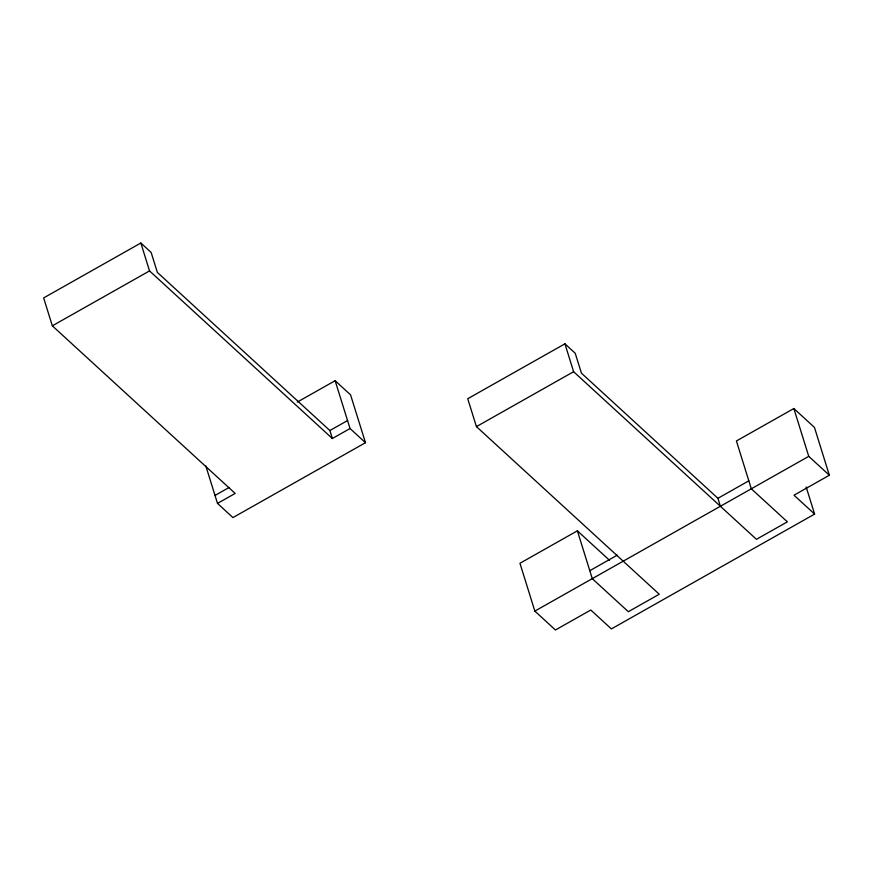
<?xml version="1.0" encoding="UTF-8"?>
<svg xmlns="http://www.w3.org/2000/svg" width="873" height="873" viewBox="0 0 873 873"><rect width="100%" height="100%" fill="white"/><g stroke="black" fill="none" stroke-linecap="round" stroke-linejoin="round"><path stroke-width="1.31" d="M217.497 503.415L232.938 517.58L365.481 442.698L350.029 428.534L332.351 438.519L329.874 430.542L157.347 272.387L151.138 252.45L140.848 243.01L43.65 297.922L52.336 325.825L235.164 493.431L217.497 503.415L205.799 465.866M52.336 325.825L149.534 270.914L332.351 438.519M297.267 402.093L335.134 380.704L350.575 394.869L365.481 442.698M215.009 495.438L229.152 487.45M329.874 430.542L347.541 420.557M720.389 506.275L717.912 498.297L581.44 373.186L575.231 353.259L564.929 343.82L467.732 398.732L476.429 426.624L659.246 594.229L628.331 611.7L592.276 578.657L577.38 530.828L519.948 563.271L534.843 611.1L555.446 629.99L590.792 610.02L611.384 628.909L814.607 514.088L806.15 486.948M476.429 426.624L573.616 371.712L756.444 539.318L787.37 521.847L751.315 488.804L736.419 440.974L793.852 408.52L814.454 427.41L829.35 475.239L794.004 495.209L814.607 514.088M589.799 570.68L617.287 555.152M717.912 498.297L748.838 480.827M534.843 611.1L808.747 456.35L829.35 475.239M577.38 530.828L609.561 560.335M793.852 408.52L808.747 456.35M564.929 343.82L573.616 371.712M335.134 380.704L350.029 428.534M140.848 243.01L149.534 270.914"/></g></svg>
